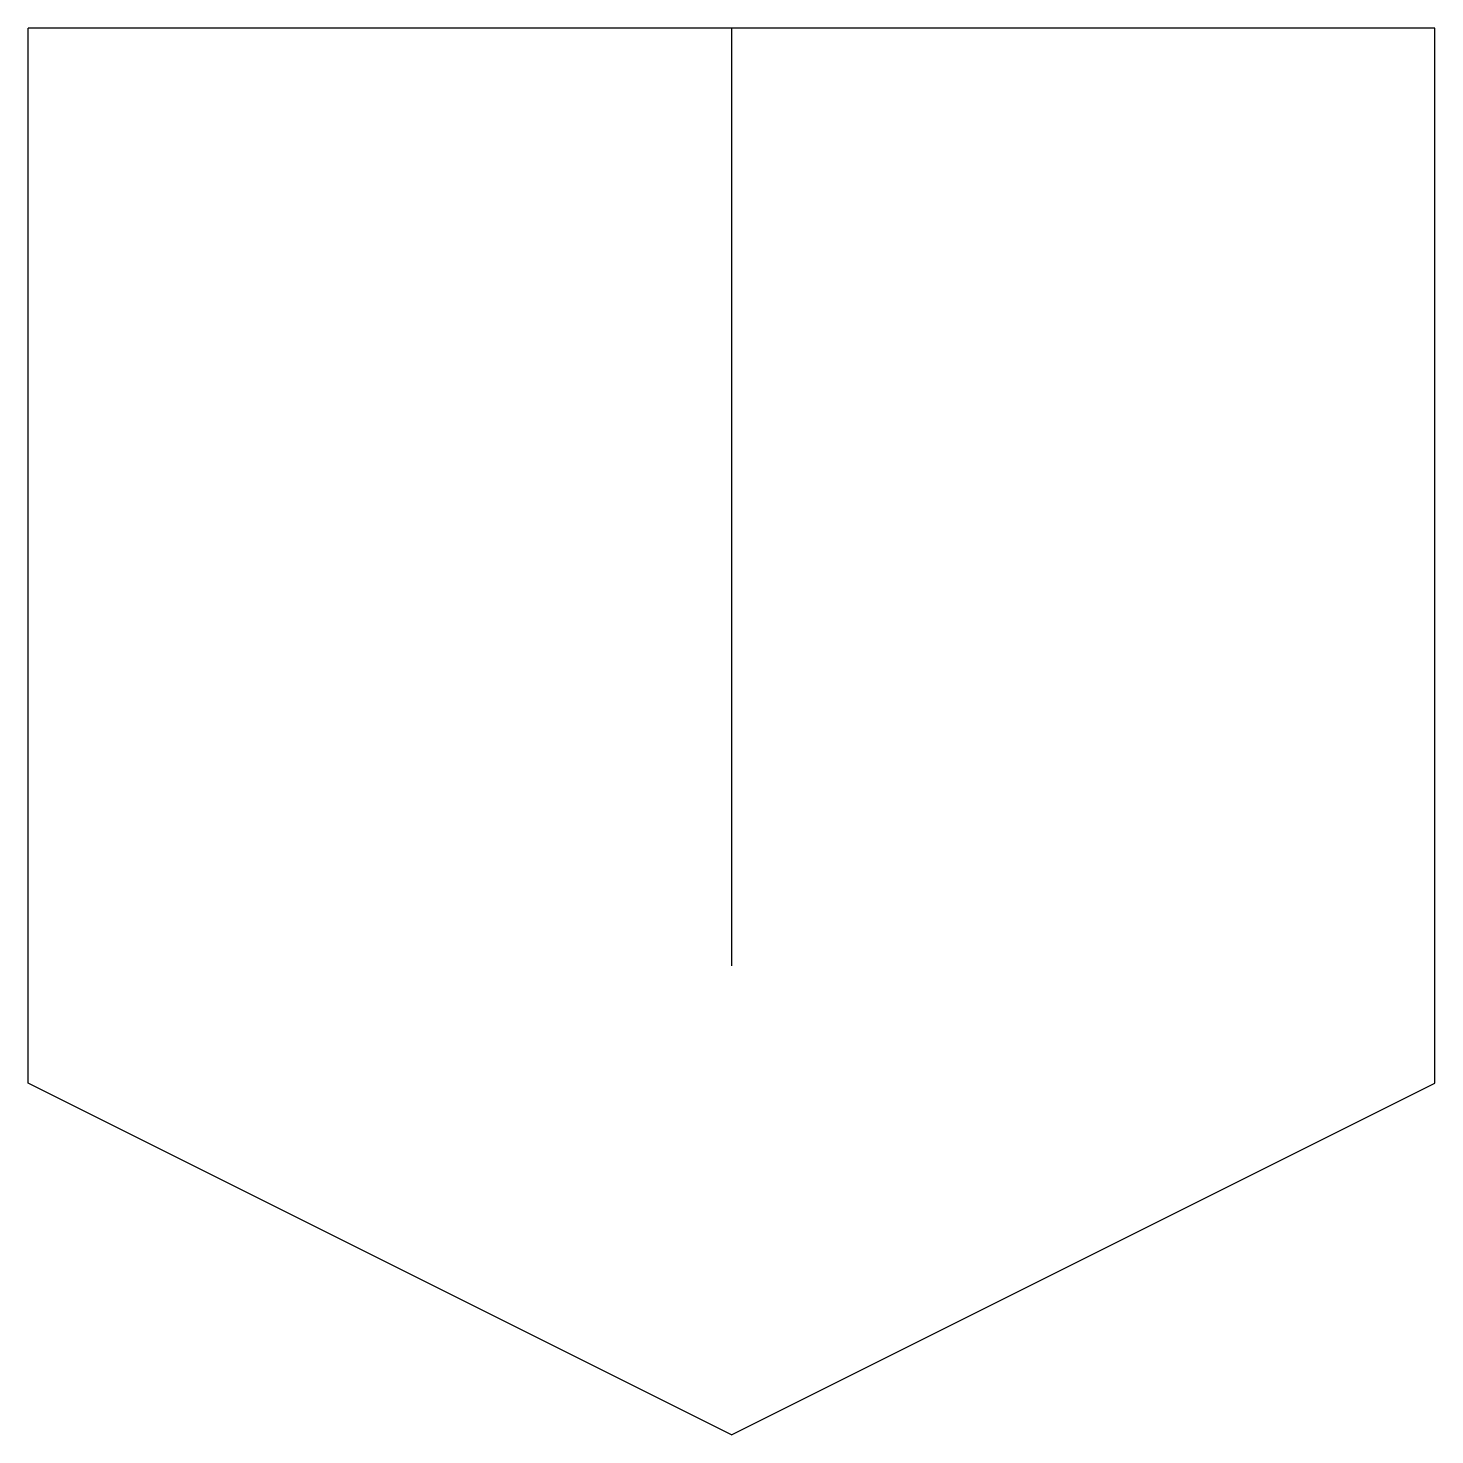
# Model space of a CAD drawing. Header units: millimetres. Extents: x -150 to 150, y -150 to 150.
import ezdxf

# ---------------------------------------------------------------- set-up
doc = ezdxf.new("R2010")
doc.units = ezdxf.units.MM

msp = doc.modelspace()

# ---------------------------------------------------------------- linework, layer by layer
at = {"color": 0, "linetype": 'ByBlock', "lineweight": -2}
for p, q in [((149.999985, 149.999985), (-149.999985, 149.999985)), ((-149.999985, -74.999992), (-149.999985, 149.999985)), ((0, 149.999985), (0, -50.000015)), ((149.999985, -74.999992), (149.999985, 149.999985)), ((0, -149.999985), (-149.999985, -74.999992)), ((0, -149.999985), (149.999985, -74.999992))]:
    msp.add_line(p, q, dxfattribs=at)

doc.saveas('drawing.dxf')
